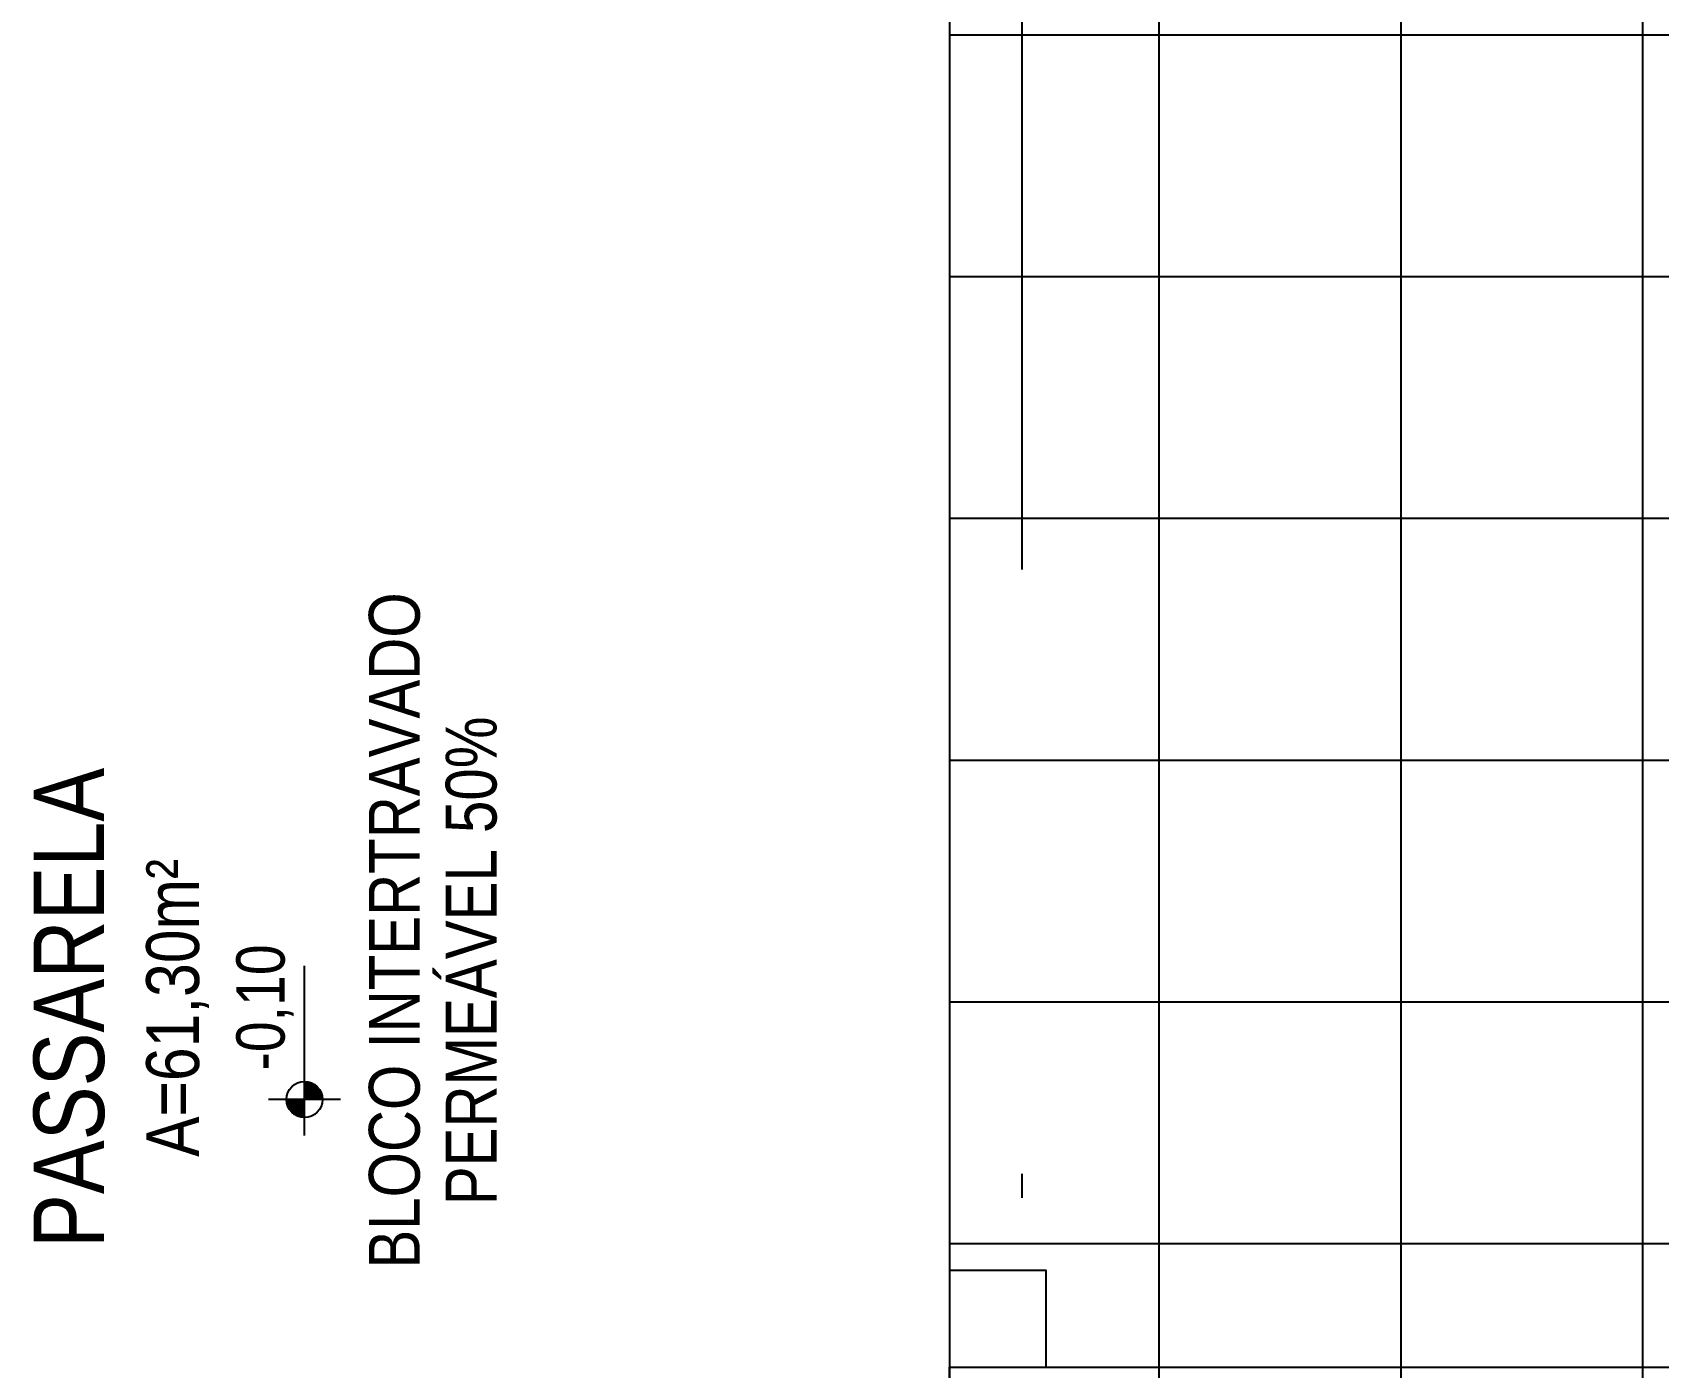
# Model space of a CAD drawing. Header units: millimetres. Extents: x 3923 to 4007, y 744 to 982.
# Drawn here: x 3950.92 to 3957.65, y 945.93 to 951.45 of the extents above; entities that cross this region are included whole.
import ezdxf
from ezdxf.enums import TextEntityAlignment as Align

# ---------------------------------------------------------------- set-up
doc = ezdxf.new("R2010")
doc.units = ezdxf.units.MM
doc.header["$LTSCALE"] = 20
doc.linetypes.add('DASHDOT2', pattern=[0.5, 0.25, -0.125, 0, -0.125])
doc.layers.add('E-txt-g', color=3, linetype='Continuous')
doc.layers.add('HIDROSSANITÁRIO', color=8, linetype='Continuous')
doc.layers.add('E-Txt-W', color=7, linetype='Continuous', lineweight=20)
doc.styles.add('F2', font='ARIALN.TTF')
doc.styles.add('REG60', font='romans.shx', dxfattribs={"width": 0.8, "height": 0.15})
doc.styles.add('REG80', font='romans.shx', dxfattribs={"width": 0.8, "height": 0.2})
pattern_1 = [(180, (4034.583, -2178.562), (-3e-16, -1), []), (270, (4034.583, -2178.562), (1, -3e-16), [])]

# ---------------------------------------------------------------- blocks, each defined once
blk = doc.blocks.new('TXT-AMB75')
at = {"layer": 'E-txt-g', "style": 'REG80', "width": 0.8, "flags": 8}
blk.add_attdef('TXT', text='', height=0.2, dxfattribs=at).set_placement((0.0055, 0.2964), align=Align.CENTER)
at = {"layer": 'E-Txt-W', "style": 'REG60', "width": 0.8, "flags": 8}
blk.add_attdef('TXT', text='', height=0.15, dxfattribs=at).set_placement((0.0055, 0.0271), align=Align.CENTER)
blk = doc.blocks.new('NV')
at = {"color": 4, "linetype": 'ByBlock', "ltscale": 0.5}
for p, q in [((-1.4143, -0.1421), (-1.4143, 0.1067)), ((-1.5387, -0.0177), (-0.9535, -0.0177))]:
    blk.add_line(p, q, dxfattribs=at)
at = {"color": 4, "ltscale": 2.5}
blk.add_circle((-1.4143, -0.0177), 0.0622, dxfattribs=at)
at = {"color": 4}
for points in [[(-1.4143, -0.0177), (-1.4583, 0.0263), (-1.4765, -0.0177), (-1.4717, 0.0061)], [(-1.4143, -0.0177), (-1.4143, 0.0445), (-1.4583, 0.0263), (-1.4381, 0.0398)], [(-1.4143, -0.0177), (-1.3521, -0.0177), (-1.3703, -0.0617), (-1.3568, -0.0415)], [(-1.4143, -0.0177), (-1.3703, -0.0617), (-1.4143, -0.0799), (-1.3905, -0.0752)]]:
    blk.add_solid(points, dxfattribs=at)
at = {"layer": 'E-Txt-W', "color": 4, "ltscale": 2.5, "style": 'F2'}
blk.add_attdef('COTAPISO', (-1.3058, 0.0735), '', height=0.15, dxfattribs=at)

msp = doc.modelspace()

# ---------------------------------------------------------------- hatches: boundary and pattern name
at = {"layer": 'HIDROSSANITÁRIO'}
h = msp.add_hatch(dxfattribs=at)
h.set_pattern_fill('ANSI37,_O', color=8, scale=8, angle=135)
h.set_pattern_definition(pattern_1)
h.paths.add_polyline_path([(3957.7161, 945.9273), (3957.7161, 964.3273), (3954.7161, 964.3273), (3954.7161, 945.9273)])
h.paths.add_polyline_path([(3956.2775, 954.7264), (3956.2775, 956.4874), (3955.8401, 956.4874), (3955.8401, 954.7264)], flags=24)
h.paths.add_polyline_path([(3956.7064, 954.9248), (3956.7064, 956.289), (3956.3121, 956.289), (3956.3121, 954.9248)], flags=24)
h.paths.add_polyline_path([(3955.1161, 952.1299), (3955.1161, 952.5299), (3954.7161, 952.5299), (3954.7161, 952.1299)], flags=16)
h.paths.add_polyline_path([(3955.1161, 958.2277), (3955.1161, 958.6277), (3954.7161, 958.6277), (3954.7161, 958.2277)], flags=16)
h.paths.add_polyline_path([(3957.1909, 959.0522), (3957.1909, 959.8528), (3957.5802, 959.8528), (3957.5802, 959.0522)], flags=16)
h.paths.add_polyline_path([(3957.1775, 953.059), (3957.1775, 953.8596), (3957.5668, 953.8596), (3957.5668, 953.059)], flags=16)
h.paths.add_polyline_path([(3955.1161, 945.9273), (3955.1161, 946.3273), (3954.7161, 946.3273), (3954.7161, 945.9273)], flags=17)
h = msp.add_hatch(dxfattribs=at)
h.set_pattern_fill('ANSI37,_O', color=8, scale=8, angle=135)
h.set_pattern_definition(pattern_1)
h.paths.add_polyline_path([(3954.7161, 935.9271), (3954.7161, 945.9273), (3966.6161, 945.9273), (3966.6161, 942.843), (3968.8253, 940.6338), (3970.8229, 940.6338), (3970.8229, 938.927), (3966.2161, 938.927), (3966.2183, 935.9352)])
h.paths.add_polyline_path([(3961.4086, 935.9676), (3961.0695, 936.4726), (3961.0311, 939.8805), (3961.0239, 942.8898), (3961.0856, 944.7317), (3961.3232, 945.0137), (3962.1332, 945.0757), (3963.5092, 945.111), (3964.5128, 944.9876), (3964.8033, 944.7673), (3964.9001, 941.6915), (3964.8018, 936.9841), (3964.6841, 936.1098), (3963.8779, 935.7799)])
h.paths.add_polyline_path([(3962.0199, 945.0757), (3962.0199, 945.8763), (3962.4093, 945.8763), (3962.4093, 945.0757)], flags=16)
h.paths.add_polyline_path([(3960.1254, 938.4919), (3960.1254, 942.2442), (3959.6728, 942.2442), (3959.6728, 938.4919)], flags=24)
h.paths.add_polyline_path([(3960.5467, 939.6859), (3960.5467, 941.0502), (3960.1524, 941.0502), (3960.1524, 939.6859)], flags=24)
h.paths.add_polyline_path([(3960.8737, 939.9894), (3960.7991, 939.9894), (3960.8047, 939.9608), (3960.8209, 939.9366)], flags=24)
h.paths.add_polyline_path([(3960.8737, 939.9894), (3960.8209, 939.9366), (3960.8451, 939.9204), (3960.8737, 939.9147)], flags=24)
h.paths.add_polyline_path([(3960.8737, 939.9894), (3960.8737, 940.064), (3960.9023, 940.0583), (3960.9265, 940.0422)], flags=24)
h.paths.add_polyline_path([(3960.8737, 939.9894), (3960.9265, 940.0422), (3960.9427, 940.0179), (3960.9483, 939.9894)], flags=24)
edge = h.paths.add_edge_path(flags=16)
edge.add_line((3961.023, 939.9894), (3960.7244, 939.9894))
edge = h.paths.add_edge_path(flags=16)
edge.add_arc((3960.8737, 939.9894), 0.0746, 0, 360)
edge = h.paths.add_edge_path(flags=16)
edge.add_line((3960.8737, 939.8401), (3960.8737, 940.5423))
h.paths.add_polyline_path([(3960.8915, 940.0487), (3960.8915, 940.6911), (3960.5309, 940.6911), (3960.5309, 940.0487)], flags=24)
h.paths.add_polyline_path([(3959.2197, 936.0807), (3959.7715, 937.0394), (3959.6641, 941.7951), (3959.6082, 944.1972), (3959.4021, 944.9095), (3958.0246, 945.1538), (3957.0786, 945.1304), (3956.4305, 944.9244), (3956.0839, 944.6944), (3955.9178, 943.1197), (3955.8596, 938.5753), (3955.9305, 937.2548), (3956.2132, 936.0169), (3956.889, 935.9286), (3958.8725, 935.93), (3959.2082, 936.0261)], flags=16)
h.paths.add_polyline_path([(3955.3161, 937.927), (3955.3161, 938.927), (3954.7161, 938.927), (3954.7161, 937.927)], flags=16)
h.paths.add_polyline_path([(3966.2161, 937.927), (3966.2161, 938.927), (3965.6161, 938.927), (3965.6161, 937.927)], flags=16)
h.paths.add_polyline_path([(3967.6414, 940.7706), (3967.9003, 941.3956), (3967.3425, 941.6267), (3967.0836, 941.0016)], flags=24)
h.paths.add_polyline_path([(3954.7056, 939.8757), (3955.3125, 939.8757), (3955.3125, 940.4794), (3954.7056, 940.4794)], flags=9)

# ---------------------------------------------------------------- linework, layer by layer
at = {"layer": 'HIDROSSANITÁRIO', "color": 8, "linetype": 'Continuous'}
msp.add_line((3954.7161, 964.3273), (3954.7161, 935.9271), dxfattribs=at)
at = {"layer": 'HIDROSSANITÁRIO', "color": 8, "linetype": 'DASHDOT2'}
msp.add_line((3955.0161, 964.3273), (3955.0161, 936.2352), dxfattribs=at)
at = {"layer": 'HIDROSSANITÁRIO', "color": 8}
msp.add_lwpolyline([(3957.7161, 945.9273), (3957.7161, 964.3273), (3954.7161, 964.3273), (3954.7161, 945.9273)], close=True, dxfattribs=at)
at = {"layer": 'HIDROSSANITÁRIO', "color": 8, "linetype": 'Continuous'}
msp.add_lwpolyline([(3955.1161, 945.9273), (3955.1161, 946.3273), (3954.7161, 946.3273), (3954.7161, 945.9273)], close=True, dxfattribs=at)
at = {"layer": 'HIDROSSANITÁRIO', "color": 8}
msp.add_lwpolyline([(3954.7161, 935.9271), (3954.7161, 945.9273), (3966.6161, 945.9273), (3966.6161, 942.843), (3968.8253, 940.6338), (3970.8229, 940.6338), (3970.8229, 938.927), (3966.2161, 938.927), (3966.2183, 935.9352), (3954.7161, 935.9271)], dxfattribs=at)

# ---------------------------------------------------------------- block references
ref = msp.add_blockref('TXT-AMB75', (3951.6525, 947.4056, 3.6592), dxfattribs=dict(at, xscale=1.458, yscale=1.458, zscale=1.458, rotation=90))
ref.add_attrib('TXT', 'PASSARELA', dxfattribs={"layer": 'E-txt-g', "color": 2, "height": 0.2916, "rotation": 90, "style": 'F2'}).set_placement((3951.2203, 947.4136, 3.6592), align=Align.CENTER)
ref.add_attrib('TXT', 'A=61,30m²', dxfattribs={"layer": 'E-Txt-W', "height": 0.2187, "rotation": 90, "style": 'F2'}).set_placement((3951.6131, 947.4136, 3.6592), align=Align.CENTER)
ref = msp.add_blockref('NV', (3952.0278, 948.732, 3.6592), dxfattribs=dict(at, xscale=1.2, yscale=1.2, zscale=1.2, rotation=90))
ref.add_attrib('COTAPISO', '-0,10', (3951.9671, 947.1543, 3.6592), dxfattribs={"layer": 'E-Txt-W', "color": 4, "ltscale": 2.5, "height": 0.2, "rotation": 90, "style": 'F2'})

# ---------------------------------------------------------------- texts
at = {"layer": 'HIDROSSANITÁRIO', "color": 8, "style": 'F2'}
for s, p in [('BLOCO INTERTRAVADO', (3952.5256, 946.3351)), ('PERMEÁVEL 50%%%', (3952.8433, 946.5975))]:
    msp.add_text(s, height=0.210316, rotation=90, dxfattribs=at).set_placement(p)

doc.saveas('drawing.dxf')
